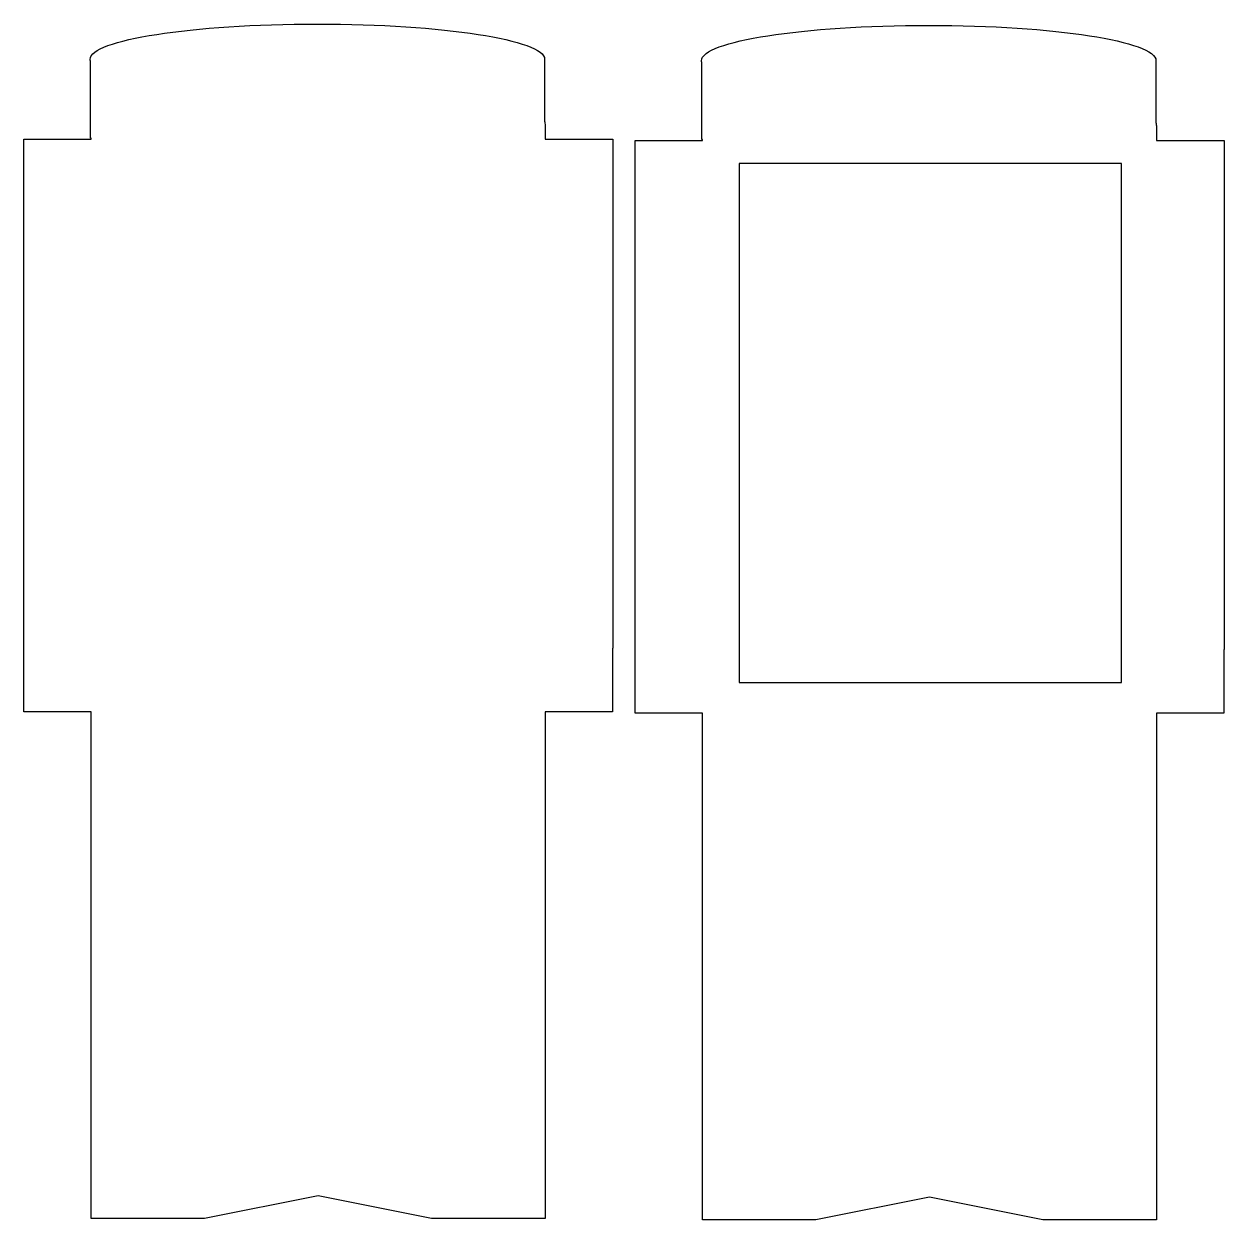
# Model space of a CAD drawing. Header units: centimetres. Extents: x -9.4 to 9.4, y -9.4 to 9.4.
import ezdxf

# ---------------------------------------------------------------- set-up
doc = ezdxf.new("R2010")
doc.units = ezdxf.units.CM
doc.header["$MEASUREMENT"] = 0
doc.layers.add('Layer 1', color=7, linetype='Continuous')

msp = doc.modelspace()

# ---------------------------------------------------------------- linework, layer by layer
at = {"layer": 'Layer 1', "color": 54, "lineweight": 25}
msp.add_open_spline([(-4.79971, 9.36068), (-6.76356, 9.36068), (-8.35753, 9.11268), (-8.35753, 8.80754), (-8.35753, 8.80754), (-8.35753, 8.798), (-8.35564, 8.78885), (-8.35257, 8.77943), (-8.35257, 8.77943), (-8.35257, 8.77943), (-8.35257, 7.5731), (-8.35257, 7.5731), (-8.35257, 7.5731), (-8.35257, 7.5731), (-8.34099, 7.5731), (-8.34099, 7.5731), (-8.34099, 7.5731), (-8.34099, 7.5731), (-8.34099, 7.55656), (-8.34099, 7.55656), (-8.34099, 7.55656), (-8.34099, 7.55656), (-9.39188, 7.55656), (-9.39188, 7.55656), (-9.39188, 7.55656), (-9.39188, 7.55656), (-9.39188, -0.395), (-9.39188, -0.395), (-9.39188, -0.395), (-9.39188, -0.395), (-9.39188, -0.40823), (-9.39188, -0.40823), (-9.39188, -0.40823), (-9.39188, -0.40823), (-9.39188, -1.40538), (-9.39188, -1.40538), (-9.39188, -1.40538), (-9.39188, -1.40538), (-8.34099, -1.40538), (-8.34099, -1.40538), (-8.34099, -1.40538), (-8.34099, -1.40538), (-8.34099, -9.33875), (-8.34099, -9.33875), (-8.34099, -9.33875), (-8.34099, -9.33875), (-6.56415, -9.33875), (-6.56415, -9.33875), (-6.56415, -9.33875), (-6.56415, -9.33875), (-4.78813, -8.98156), (-4.78813, -8.98156), (-4.78813, -8.98156), (-4.78813, -8.98156), (-3.01129, -9.33875), (-3.01129, -9.33875), (-3.01129, -9.33875), (-3.01129, -9.33875), (-1.23527, -9.33875), (-1.23527, -9.33875), (-1.23527, -9.33875), (-1.23527, -9.33875), (-1.23527, -1.40538), (-1.23527, -1.40538), (-1.23527, -1.40538), (-1.23527, -1.40538), (-0.18024, -1.40538), (-0.18024, -1.40538), (-0.18024, -1.40538), (-0.18024, -1.40538), (-0.18024, -0.40823), (-0.18024, -0.40823), (-0.18024, -0.40823), (-0.18024, -0.40823), (-0.17693, -0.40823), (-0.17693, -0.40823), (-0.17693, -0.40823), (-0.17693, -0.40823), (-0.17693, 7.55656), (-0.17693, 7.55656), (-0.17693, 7.55656), (-0.17693, 7.55656), (-1.23526, 7.55656), (-1.23526, 7.55656), (-1.23526, 7.55656), (-1.23526, 7.55656), (-1.23526, 7.75004), (-1.23526, 7.75004), (-1.23526, 7.75004), (-1.23526, 7.75004), (-1.23609, 7.75004), (-1.23609, 7.75004), (-1.23609, 7.75004), (-1.23566, 7.7566), (-1.23526, 7.76329), (-1.23526, 7.76988), (-1.23526, 7.76988), (-1.23526, 7.79402), (-1.23871, 7.81809), (-1.24436, 7.84181), (-1.24436, 7.84181), (-1.24436, 7.84181), (-1.24436, 8.78687), (-1.24436, 8.78687), (-1.24436, 8.78687), (-1.24269, 8.79383), (-1.24188, 8.80052), (-1.24188, 8.80754), (-1.24188, 8.80754), (-1.24188, 9.11268), (-2.83585, 9.36068), (-4.7997, 9.36068), (-4.7997, 9.36068), (-4.7997, 9.36068), (-4.79971, 9.36068), (-4.79971, 9.36068)], degree=3, knots=[0, 0, 0, 0, 0.03333333, 0.03333333, 0.03333333, 0.03333333, 0.06666667, 0.06666667, 0.06666667, 0.06666667, 0.1, 0.1, 0.1, 0.1, 0.13333333, 0.13333333, 0.13333333, 0.13333333, 0.16666667, 0.16666667, 0.16666667, 0.16666667, 0.2, 0.2, 0.2, 0.2, 0.23333333, 0.23333333, 0.23333333, 0.23333333, 0.26666667, 0.26666667, 0.26666667, 0.26666667, 0.3, 0.3, 0.3, 0.3, 0.33333333, 0.33333333, 0.33333333, 0.33333333, 0.36666667, 0.36666667, 0.36666667, 0.36666667, 0.4, 0.4, 0.4, 0.4, 0.43333333, 0.43333333, 0.43333333, 0.43333333, 0.46666667, 0.46666667, 0.46666667, 0.46666667, 0.5, 0.5, 0.5, 0.5, 0.53333333, 0.53333333, 0.53333333, 0.53333333, 0.56666667, 0.56666667, 0.56666667, 0.56666667, 0.6, 0.6, 0.6, 0.6, 0.63333333, 0.63333333, 0.63333333, 0.63333333, 0.66666667, 0.66666667, 0.66666667, 0.66666667, 0.7, 0.7, 0.7, 0.7, 0.73333333, 0.73333333, 0.73333333, 0.73333333, 0.76666667, 0.76666667, 0.76666667, 0.76666667, 0.8, 0.8, 0.8, 0.8, 0.83333333, 0.83333333, 0.83333333, 0.83333333, 0.86666667, 0.86666667, 0.86666667, 0.86666667, 0.9, 0.9, 0.9, 0.9, 0.93333333, 0.93333333, 0.93333333, 0.93333333, 1, 1, 1, 1], dxfattribs=at)
at = {"layer": 'Layer 1', "color": 58, "lineweight": 25}
for points, knots in [([(4.76988, 9.33885), (2.80603, 9.33885), (1.21206, 9.09085), (1.21206, 8.78571), (1.21206, 8.78571), (1.21206, 8.77617), (1.21395, 8.76702), (1.21702, 8.7576), (1.21702, 8.7576), (1.21702, 8.7576), (1.21702, 7.55127), (1.21702, 7.55127), (1.21702, 7.55127), (1.21702, 7.55127), (1.2286, 7.55127), (1.2286, 7.55127), (1.2286, 7.55127), (1.2286, 7.55127), (1.2286, 7.53473), (1.2286, 7.53473), (1.2286, 7.53473), (1.2286, 7.53473), (0.17771, 7.53473), (0.17771, 7.53473), (0.17771, 7.53473), (0.17771, 7.53473), (0.17771, -0.41683), (0.17771, -0.41683), (0.17771, -0.41683), (0.17771, -0.41683), (0.17771, -0.43006), (0.17771, -0.43006), (0.17771, -0.43006), (0.17771, -0.43006), (0.17771, -1.42721), (0.17771, -1.42721), (0.17771, -1.42721), (0.17771, -1.42721), (1.2286, -1.42721), (1.2286, -1.42721), (1.2286, -1.42721), (1.2286, -1.42721), (1.2286, -9.36058), (1.2286, -9.36058), (1.2286, -9.36058), (1.2286, -9.36058), (3.00544, -9.36058), (3.00544, -9.36058), (3.00544, -9.36058), (3.00544, -9.36058), (4.78146, -9.00339), (4.78146, -9.00339), (4.78146, -9.00339), (4.78146, -9.00339), (6.5583, -9.36058), (6.5583, -9.36058), (6.5583, -9.36058), (6.5583, -9.36058), (8.33432, -9.36058), (8.33432, -9.36058), (8.33432, -9.36058), (8.33432, -9.36058), (8.33432, -1.42721), (8.33432, -1.42721), (8.33432, -1.42721), (8.33432, -1.42721), (9.38935, -1.42721), (9.38935, -1.42721), (9.38935, -1.42721), (9.38935, -1.42721), (9.38935, -0.43006), (9.38935, -0.43006), (9.38935, -0.43006), (9.38935, -0.43006), (9.39266, -0.43006), (9.39266, -0.43006), (9.39266, -0.43006), (9.39266, -0.43006), (9.39266, 7.53473), (9.39266, 7.53473), (9.39266, 7.53473), (9.39266, 7.53473), (8.33433, 7.53473), (8.33433, 7.53473), (8.33433, 7.53473), (8.33433, 7.53473), (8.33433, 7.72821), (8.33433, 7.72821), (8.33433, 7.72821), (8.33433, 7.72821), (8.3335, 7.72821), (8.3335, 7.72821), (8.3335, 7.72821), (8.33393, 7.73477), (8.33433, 7.74146), (8.33433, 7.74805), (8.33433, 7.74805), (8.33433, 7.77219), (8.33088, 7.79626), (8.32523, 7.81998), (8.32523, 7.81998), (8.32523, 7.81998), (8.32523, 8.76504), (8.32523, 8.76504), (8.32523, 8.76504), (8.3269, 8.772), (8.32771, 8.77869), (8.32771, 8.78571), (8.32771, 8.78571), (8.32771, 9.09085), (6.73374, 9.33885), (4.76989, 9.33885), (4.76989, 9.33885), (4.76989, 9.33885), (4.76988, 9.33885), (4.76988, 9.33885)], [0, 0, 0, 0, 0.03333333, 0.03333333, 0.03333333, 0.03333333, 0.06666667, 0.06666667, 0.06666667, 0.06666667, 0.1, 0.1, 0.1, 0.1, 0.13333333, 0.13333333, 0.13333333, 0.13333333, 0.16666667, 0.16666667, 0.16666667, 0.16666667, 0.2, 0.2, 0.2, 0.2, 0.23333333, 0.23333333, 0.23333333, 0.23333333, 0.26666667, 0.26666667, 0.26666667, 0.26666667, 0.3, 0.3, 0.3, 0.3, 0.33333333, 0.33333333, 0.33333333, 0.33333333, 0.36666667, 0.36666667, 0.36666667, 0.36666667, 0.4, 0.4, 0.4, 0.4, 0.43333333, 0.43333333, 0.43333333, 0.43333333, 0.46666667, 0.46666667, 0.46666667, 0.46666667, 0.5, 0.5, 0.5, 0.5, 0.53333333, 0.53333333, 0.53333333, 0.53333333, 0.56666667, 0.56666667, 0.56666667, 0.56666667, 0.6, 0.6, 0.6, 0.6, 0.63333333, 0.63333333, 0.63333333, 0.63333333, 0.66666667, 0.66666667, 0.66666667, 0.66666667, 0.7, 0.7, 0.7, 0.7, 0.73333333, 0.73333333, 0.73333333, 0.73333333, 0.76666667, 0.76666667, 0.76666667, 0.76666667, 0.8, 0.8, 0.8, 0.8, 0.83333333, 0.83333333, 0.83333333, 0.83333333, 0.86666667, 0.86666667, 0.86666667, 0.86666667, 0.9, 0.9, 0.9, 0.9, 0.93333333, 0.93333333, 0.93333333, 0.93333333, 1, 1, 1, 1]), ([(1.80407, 7.17919), (1.80407, 7.17919), (7.79027, 7.17919), (7.79027, 7.17919), (7.79027, 7.17919), (7.79027, 7.17919), (7.79027, -0.94517), (7.79027, -0.94517), (7.79027, -0.94517), (7.79027, -0.94517), (1.80407, -0.94517), (1.80407, -0.94517), (1.80407, -0.94517), (1.80407, -0.94517), (1.80407, 7.17919), (1.80407, 7.17919)], [0, 0, 0, 0, 0.2, 0.2, 0.2, 0.2, 0.4, 0.4, 0.4, 0.4, 0.6, 0.6, 0.6, 0.6, 1, 1, 1, 1])]:
    msp.add_open_spline(points, degree=3, knots=knots, dxfattribs=at)

doc.saveas('drawing.dxf')
